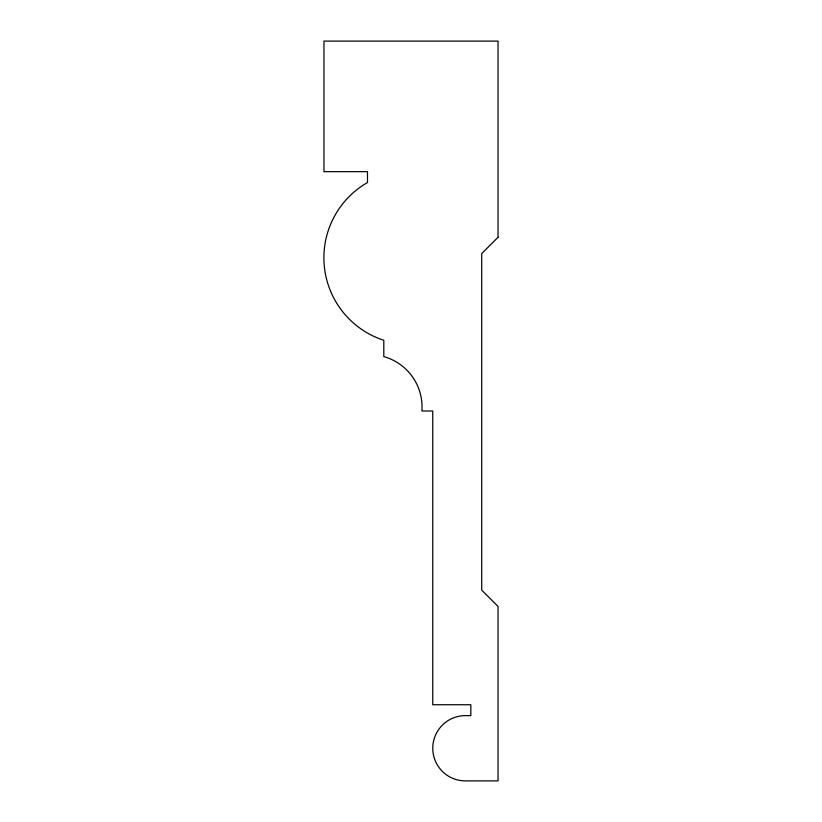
<?xml version="1.0" encoding="UTF-8"?>
<svg xmlns="http://www.w3.org/2000/svg" width="822" height="822" viewBox="0 0 822 822"><rect width="100%" height="100%" fill="white"/><g stroke="black" fill="none" stroke-linecap="round" stroke-linejoin="round"><path stroke-width="1.23" d="M498.04 237.26L481.713 253.577L481.713 590.114L498.04 606.431L498.04 780.9L465.396 780.9A32.633 32.633 0 0 1 432.762 748.267A32.633 32.633 0 0 1 465.396 715.623L470.842 715.623L470.842 704.742L432.762 704.742L432.762 411L421.881 411A52.31 52.31 0 0 0 383.802 356.604L383.802 340.287A86.752 86.752 0 0 1 367.485 182.535L367.485 171.654L323.96 171.654L323.96 41.1L498.04 41.1L498.04 237.26"/></g></svg>
